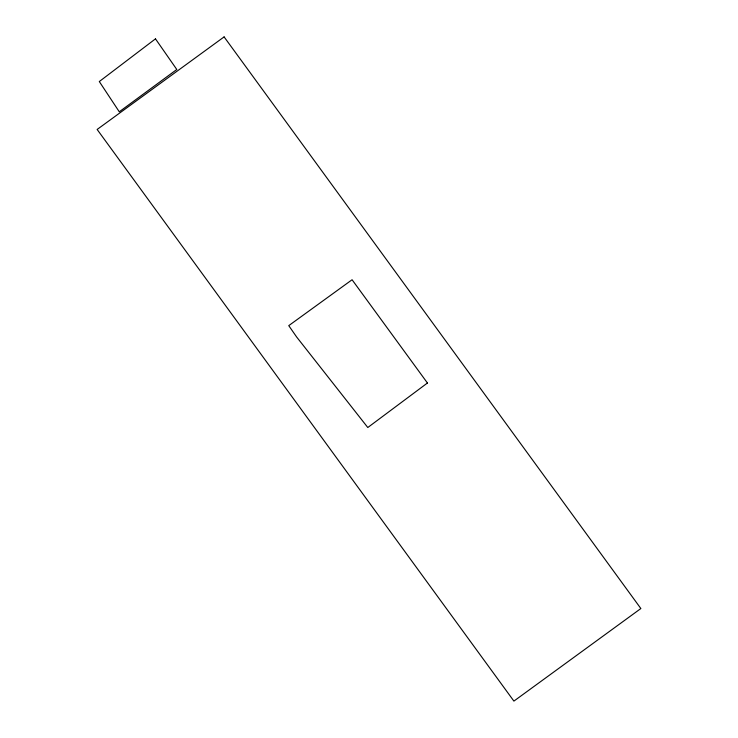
<?xml version="1.0" encoding="UTF-8"?>
<svg xmlns="http://www.w3.org/2000/svg" width="738" height="738" viewBox="0 0 738 738"><rect width="100%" height="100%" fill="white"/><g stroke="black" fill="none" stroke-linecap="round" stroke-linejoin="round"><path stroke-width="1.11" d="M155.478 38.856L99.307 81.549L119.27 111.789L176.797 69.492L155.478 38.856M427.431 383.004L367.801 427.514L296.658 337.017L288.752 325.642L352.081 279.748L427.431 383.004M224.103 36.9L97.139 129.464L513.897 701.1L640.861 608.536L224.103 36.9"/></g></svg>
